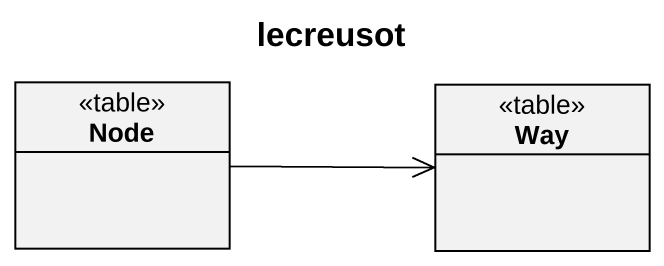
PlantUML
@startuml
title lecreusot
hide circle
hide empty members
class "Node" as Node_ <<table>>
class Way <<table>>
Node_ -right-> Way
@enduml
